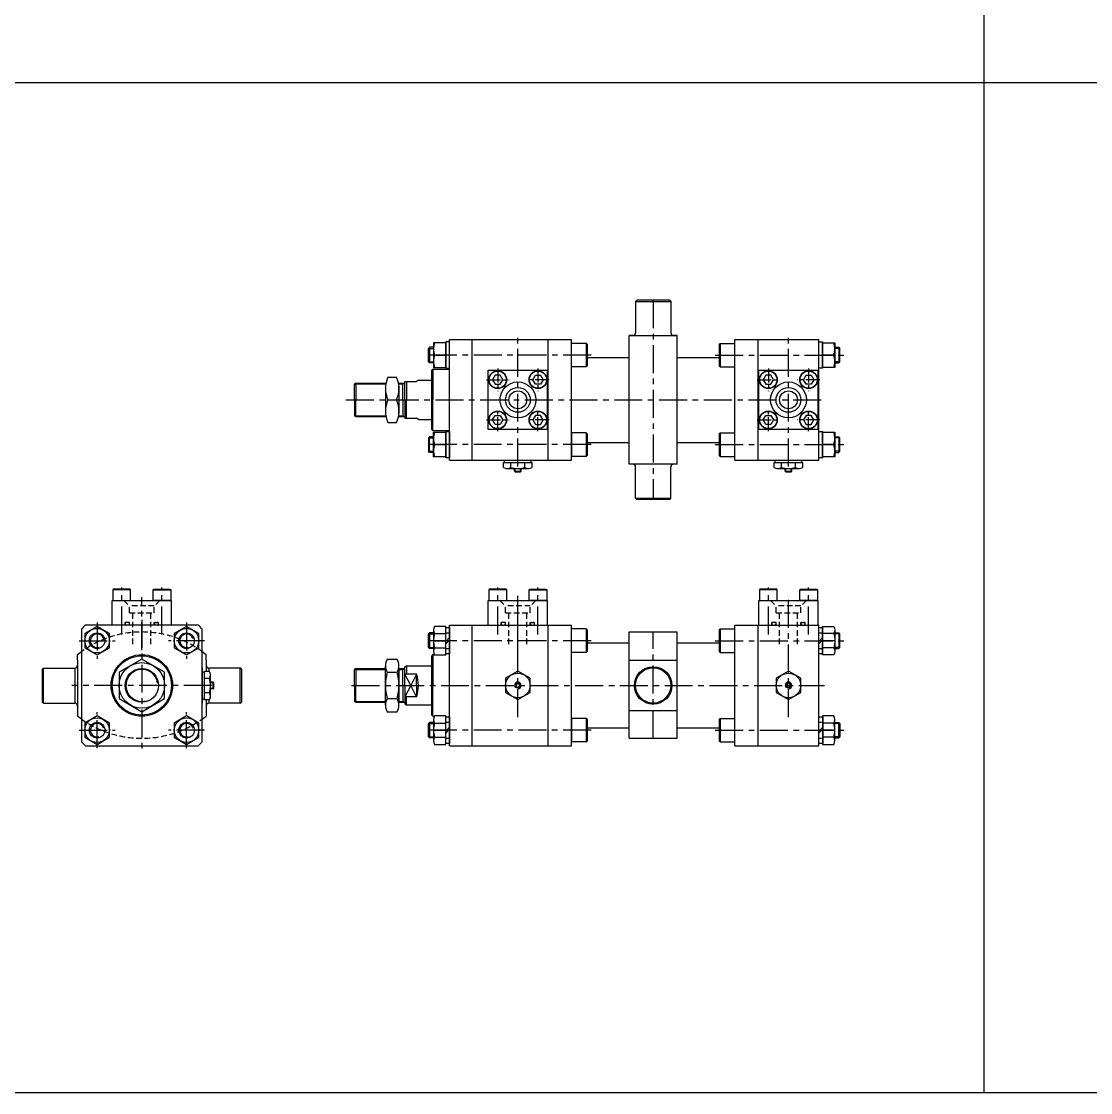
# Model space of a CAD drawing. Extents: x -819 to 9946, y 0 to 4813.
# Drawn here: x 1870 to 2826, y 2898 to 3856 of the extents above; entities that cross this region are included whole.
import ezdxf

# ---------------------------------------------------------------- set-up
doc = ezdxf.new("R2010")
doc.units = 0
doc.header["$LTSCALE"] = 10
doc.header["$MEASUREMENT"] = 0
for name, pattern in [('CENTER', [2, 1.25, -0.25, 0.25, -0.25]), ('CENTERX2', [4, 2.5, -0.5, 0.5, -0.5]), ('HIDDEN', [0.375, 0.25, -0.125]), ('HIDDENX2', [0.75, 0.5, -0.25])]:
    doc.linetypes.add(name, pattern=pattern)
doc.layers.get('0').update_dxf_attribs({"linetype": 'CONTINUOUS'})
doc.layers.get('DEFPOINTS').update_dxf_attribs({"linetype": 'CONTINUOUS'})
for name, color, linetype in [('BOM-UDEF', 3, 'CONTINUOUS'), ('CEN', 1, 'CENTERX2'), ('CENTER', 1, 'CENTER'), ('DIM', 2, 'CONTINUOUS'), ('HID', 2, 'HIDDENX2'), ('HIDDEN', 2, 'HIDDEN'), ('ML', 7, 'CONTINUOUS')]:
    doc.layers.add(name, color=color, linetype=linetype)

msp = doc.modelspace()

# ---------------------------------------------------------------- linework, layer by layer
for p, q in [((2730.565, 2898.27), (2730.565, 4813.421)), ((0, 3801.37), (6326.829, 3801.37)), ((2310.488, 3453.647), (2310.488, 3456.147)), ((2310.488, 3453.647), (2310.988, 3453.147)), ((2310.488, 3453.647), (2316.488, 3453.647)), ((2310.988, 3453.147), (2315.988, 3453.147)), ((2316.488, 3453.647), (2315.988, 3453.147)), ((2316.488, 3453.647), (2316.488, 3456.147)), ((2552.488, 3453.647), (2552.488, 3456.147)), ((2552.488, 3453.647), (2552.988, 3453.147)), ((2552.488, 3453.647), (2558.488, 3453.647)), ((2552.988, 3453.147), (2557.988, 3453.147)), ((2558.488, 3453.647), (2557.988, 3453.147)), ((2558.488, 3453.647), (2558.488, 3456.147)), ((2041.135, 3265.061), (2038.635, 3265.061)), ((2041.135, 3259.061), (2038.635, 3259.061)), ((2041.135, 3259.061), (2041.135, 3265.061)), ((2041.135, 3265.061), (2041.635, 3264.561)), ((2041.135, 3259.061), (2041.635, 3259.561)), ((2041.635, 3259.561), (2041.635, 3264.561)), ((0, 2898.27), (6326.829, 2898.27))]:
    msp.add_line(p, q)
at = {"color": 7, "linetype": 'Continuous'}
for p, q in [((2300.787, 3457.13), (2300.787, 3461.547)), ((2300.787, 3461.547), (2313.488, 3461.547)), ((2301.488, 3463.547), (2325.488, 3463.547)), ((2301.488, 3461.547), (2301.488, 3463.547)), ((2307.138, 3457.13), (2307.138, 3461.547)), ((2313.488, 3463.547), (2320.988, 3463.547)), ((2313.488, 3461.547), (2326.19, 3461.547)), ((2319.839, 3457.13), (2319.839, 3461.547)), ((2325.488, 3461.547), (2325.488, 3463.547)), ((2326.19, 3457.13), (2326.19, 3461.547)), ((2542.787, 3457.13), (2542.787, 3461.547)), ((2542.787, 3461.547), (2555.488, 3461.547)), ((2543.488, 3463.547), (2567.488, 3463.547)), ((2543.488, 3461.547), (2543.488, 3463.547)), ((2549.138, 3457.13), (2549.138, 3461.547)), ((2555.488, 3463.547), (2562.988, 3463.547)), ((2555.488, 3461.547), (2568.19, 3461.547)), ((2561.839, 3457.13), (2561.839, 3461.547)), ((2567.488, 3461.547), (2567.488, 3463.547)), ((2568.19, 3457.13), (2568.19, 3461.547)), ((2303.962, 3456.147), (2323.015, 3456.147)), ((2545.962, 3456.147), (2565.015, 3456.147)), ((2031.235, 3250.061), (2031.235, 3274.061)), ((2033.235, 3274.061), (2031.235, 3274.061)), ((2037.653, 3274.763), (2033.235, 3274.763)), ((2033.235, 3262.061), (2033.235, 3274.763)), ((2037.653, 3268.412), (2033.235, 3268.412)), ((2038.635, 3252.535), (2038.635, 3271.588)), ((2033.235, 3249.36), (2033.235, 3262.061)), ((2033.235, 3250.061), (2031.235, 3250.061)), ((2037.653, 3255.711), (2033.235, 3255.711)), ((2037.653, 3249.36), (2033.235, 3249.36))]:
    msp.add_line(p, q, dxfattribs=at)
for points in [[(2302.488, 3255.901), (2313.488, 3249.55), (2324.488, 3255.901), (2324.488, 3268.603), (2313.488, 3274.954), (2302.488, 3268.603)], [(2544.488, 3255.901), (2555.488, 3249.55), (2566.488, 3255.901), (2566.488, 3268.603), (2555.488, 3274.954), (2544.488, 3268.603)], [(2312.622, 3263.752), (2311.756, 3262.252), (2312.622, 3260.752), (2314.354, 3260.752), (2315.22, 3262.252), (2314.354, 3263.752)], [(2554.622, 3263.752), (2553.756, 3262.252), (2554.622, 3260.752), (2556.354, 3260.752), (2557.22, 3262.252), (2556.354, 3263.752)]]:
    msp.add_lwpolyline(points, close=True, dxfattribs=at)
for centre, radius in [((2313.488, 3262.252), 11), ((2555.488, 3262.252), 11), ((2313.488, 3262.252), 2.5), ((2555.488, 3262.252), 2.5)]:
    msp.add_circle(centre, radius, dxfattribs=at)
for centre, radius, start, end in [((2303.962, 3461.77), 5.623, 235.615753, 270), ((2303.962, 3461.77), 5.623, 235.615753, 304.384247), ((2313.488, 3477.165), 21.018, 252.412046, 270), ((2313.488, 3477.165), 21.018, 270, 287.587954), ((2323.015, 3461.77), 5.623, 235.615753, 304.384247), ((2545.962, 3461.77), 5.623, 235.615753, 270), ((2545.962, 3461.77), 5.623, 235.615753, 304.384247), ((2555.488, 3477.165), 21.018, 252.412046, 270), ((2555.488, 3477.165), 21.018, 270, 287.587954), ((2565.015, 3461.77), 5.623, 235.615753, 304.384247), ((2033.013, 3271.588), 5.623, 325.615753, 34.384247), ((2017.618, 3262.061), 21.018, 0, 17.587954), ((2017.618, 3262.061), 21.018, 342.412046, 0), ((2033.013, 3252.535), 5.623, 325.615753, 34.384247), ((2033.013, 3252.535), 5.623, 325.615753, 0)]:
    msp.add_arc(centre, radius, start, end, dxfattribs=at)
at = {"layer": 'BOM-UDEF', "color": 0}
for p, q in [((2416.238, 3575.047), (2412.988, 3575.047)), ((2412.988, 3575.047), (2455.988, 3575.047)), ((1919.73, 3289.752), (1923.23, 3292.433)), ((1919.73, 3284.752), (1919.73, 3289.752)), ((2031.235, 3292.43), (2034.73, 3289.752)), ((2034.73, 3284.752), (2034.73, 3289.752)), ((2412.988, 3284.752), (2455.988, 3284.752)), ((1917.23, 3277.811), (1917.23, 3246.311)), ((2037.23, 3277.811), (2037.23, 3274.763)), ((2037.23, 3249.36), (2037.23, 3246.311)), ((1919.73, 3239.752), (1919.73, 3234.752)), ((2034.73, 3239.752), (2034.73, 3234.752)), ((2412.988, 3239.752), (2455.988, 3239.752)), ((1923.23, 3232.158), (1919.73, 3234.752)), ((2031.23, 3232.158), (2034.73, 3234.752)), ((2412.988, 3215.021), (2455.988, 3215.021))]:
    msp.add_line(p, q, dxfattribs=at)
for radius in [16.75, 15.75]:
    msp.add_circle((2434.488, 3262.252), radius, dxfattribs=at)
for centre, start, end in [((2416.238, 3577.547), 270, 0), ((2416.238, 3457.547), 0, 90)]:
    msp.add_arc(centre, 2.5, start, end, dxfattribs=at)
at = {"layer": 'CEN'}
for p, q in [((2434.488, 3606.547), (2434.488, 3428.547)), ((2313.488, 3458.047), (2313.488, 3577.047)), ((2555.488, 3458.047), (2555.488, 3577.047)), ((2379.047, 3557.547), (2231.495, 3557.547)), ((2489.93, 3557.547), (2605.342, 3557.547)), ((2159.778, 3517.547), (2588.024, 3517.547)), ((2378.998, 3477.547), (2231.353, 3477.547)), ((2489.93, 3477.547), (2607.306, 3477.547)), ((1959.23, 3307.813), (1959.23, 3349.814)), ((1995.23, 3307.813), (1995.23, 3349.814)), ((2295.488, 3307.813), (2295.488, 3349.814)), ((2313.488, 3233.868), (2313.488, 3342.358)), ((2313.488, 3293.617), (2313.488, 3342.354)), ((2331.488, 3307.813), (2331.488, 3349.814)), ((2537.488, 3307.813), (2537.488, 3349.814)), ((2573.488, 3307.813), (2573.488, 3349.814)), ((1977.23, 3293.868), (1977.23, 3341.065)), ((2555.488, 3233.868), (2555.488, 3341.065)), ((1937.23, 3318.378), (1937.23, 3286.126)), ((1977.23, 3320.798), (1977.23, 3203.705)), ((2017.23, 3318.378), (2017.23, 3286.126)), ((2434.488, 3215.021), (2434.488, 3310.02)), ((1921.104, 3302.252), (1953.356, 3302.252)), ((2033.356, 3302.252), (2001.104, 3302.252)), ((2379.047, 3302.252), (2230.776, 3302.252)), ((2489.93, 3302.252), (2605.741, 3302.252)), ((2039.716, 3262.252), (1914.744, 3262.252)), ((2164.778, 3262.252), (2587.754, 3262.252)), ((1937.23, 3206.126), (1937.23, 3238.378)), ((2017.23, 3206.126), (2017.23, 3238.378)), ((1921.104, 3222.252), (1953.356, 3222.252)), ((2033.356, 3222.252), (2001.104, 3222.252)), ((2378.998, 3222.252), (2230.621, 3222.252)), ((2489.93, 3222.252), (2606.303, 3222.252))]:
    msp.add_line(p, q, dxfattribs=at)
at = {"layer": 'CENTER'}
for p, q in [((2237.898, 3557.547), (2249.078, 3557.547)), ((2597.078, 3557.547), (2585.898, 3557.547)), ((2295.488, 3545.639), (2295.488, 3525.456)), ((2331.488, 3545.639), (2331.488, 3525.456)), ((2537.488, 3545.639), (2537.488, 3525.456)), ((2573.488, 3545.639), (2573.488, 3525.456)), ((2285.397, 3535.547), (2305.579, 3535.547)), ((2341.579, 3535.547), (2321.397, 3535.547)), ((2527.397, 3535.547), (2547.579, 3535.547)), ((2583.579, 3535.547), (2563.397, 3535.547)), ((2295.488, 3489.456), (2295.488, 3509.639)), ((2331.488, 3489.456), (2331.488, 3509.639)), ((2537.488, 3489.456), (2537.488, 3509.639)), ((2573.488, 3489.456), (2573.488, 3509.639)), ((2285.397, 3499.547), (2305.579, 3499.547)), ((2341.579, 3499.547), (2321.397, 3499.547)), ((2527.397, 3499.547), (2547.579, 3499.547)), ((2583.579, 3499.547), (2563.397, 3499.547)), ((2237.898, 3477.547), (2249.078, 3477.547)), ((2597.078, 3477.547), (2585.898, 3477.547)), ((2237.898, 3302.252), (2249.078, 3302.252)), ((2248.898, 3302.252), (2252.578, 3302.252)), ((2582.398, 3302.252), (2586.078, 3302.252)), ((2597.078, 3302.252), (2585.898, 3302.252)), ((2237.898, 3222.252), (2249.078, 3222.252)), ((2248.898, 3222.252), (2252.578, 3222.252)), ((2582.488, 3222.252), (2586.168, 3222.252)), ((2597.078, 3222.252), (2585.898, 3222.252))]:
    msp.add_line(p, q, dxfattribs=at)
at = {"layer": 'DEFPOINTS', "color": 0, "linetype": 'ByBlock'}
for p in [(2242.87, 3289.752), (2212.488, 3245.752), (2237.488, 3234.752)]:
    msp.add_point(p, dxfattribs=at)
at = {"layer": 'DIM'}
for p, q in [((2310.988, 3453.147), (2310.988, 3456.147)), ((2315.988, 3453.147), (2315.988, 3456.147)), ((2552.988, 3453.147), (2552.988, 3456.147)), ((2557.988, 3453.147), (2557.988, 3456.147)), ((2041.635, 3264.561), (2038.635, 3264.561)), ((2041.635, 3259.561), (2038.635, 3259.561))]:
    msp.add_line(p, q, dxfattribs=at)
at = {"layer": 'HID'}
for p, q in [((1961.23, 3338.252), (1966.13, 3333.352)), ((1988.33, 3333.352), (1966.13, 3333.352)), ((1966.13, 3327.252), (1966.13, 3333.352)), ((1966.13, 3327.252), (1966.13, 3333.352)), ((1993.23, 3338.252), (1988.33, 3333.352)), ((1988.33, 3327.252), (1988.33, 3333.352)), ((2297.488, 3338.252), (2302.388, 3333.352)), ((2324.588, 3333.352), (2302.388, 3333.352)), ((2302.388, 3327.252), (2302.388, 3333.352)), ((2302.388, 3327.252), (2302.388, 3333.352)), ((2329.488, 3338.252), (2324.588, 3333.352)), ((2324.588, 3327.252), (2324.588, 3333.352)), ((2539.488, 3338.252), (2544.388, 3333.352)), ((2566.588, 3333.352), (2544.388, 3333.352)), ((2544.388, 3327.252), (2544.388, 3333.352)), ((2544.388, 3327.252), (2544.388, 3333.352)), ((2571.488, 3338.252), (2566.588, 3333.352)), ((2566.588, 3327.252), (2566.588, 3333.352)), ((1966.13, 3327.252), (1988.33, 3327.252)), ((1969.23, 3299.232), (1969.23, 3327.252)), ((1985.23, 3299.232), (1985.23, 3327.252)), ((2302.388, 3327.252), (2324.588, 3327.252)), ((2305.488, 3299.232), (2305.488, 3327.252)), ((2321.488, 3299.232), (2321.488, 3327.252)), ((2544.388, 3327.252), (2566.588, 3327.252)), ((2547.488, 3299.232), (2547.488, 3327.252)), ((2563.488, 3299.232), (2563.488, 3327.252)), ((1966.23, 3318.652), (1962.23, 3318.652)), ((1962.23, 3316.252), (1962.23, 3318.652)), ((1966.23, 3316.252), (1966.23, 3318.652)), ((1988.23, 3316.252), (1988.23, 3318.652)), ((1988.23, 3318.652), (1992.23, 3318.652)), ((1992.23, 3316.252), (1992.23, 3318.652)), ((2302.488, 3318.652), (2298.488, 3318.652)), ((2298.488, 3316.252), (2298.488, 3318.652)), ((2302.488, 3316.252), (2302.488, 3318.652)), ((2324.488, 3316.252), (2324.488, 3318.652)), ((2324.488, 3318.652), (2328.488, 3318.652)), ((2328.488, 3316.252), (2328.488, 3318.652)), ((2544.488, 3318.652), (2540.488, 3318.652)), ((2540.488, 3316.252), (2540.488, 3318.652)), ((2544.488, 3316.252), (2544.488, 3318.652)), ((2566.488, 3316.252), (2566.488, 3318.652)), ((2566.488, 3318.652), (2570.488, 3318.652)), ((2570.488, 3316.252), (2570.488, 3318.652))]:
    msp.add_line(p, q, dxfattribs=at)
for centre, radius, start, end in [((1963.461, 3317.452), 1.2, 90, 270), ((1964.988, 3317.452), 1.2, 270, 90), ((1989.472, 3317.452), 1.2, 90, 270), ((1990.999, 3317.452), 1.2, 270, 90), ((2299.719, 3317.452), 1.2, 90, 270), ((2301.246, 3317.452), 1.2, 270, 90), ((2325.73, 3317.452), 1.2, 90, 270), ((2327.257, 3317.452), 1.2, 270, 90), ((2541.719, 3317.452), 1.2, 90, 270), ((2543.246, 3317.452), 1.2, 270, 90), ((2567.73, 3317.452), 1.2, 90, 270), ((2569.257, 3317.452), 1.2, 270, 90), ((1977.23, 3218.325), 91.695, 53.916622, 126.079465), ((1977.23, 3308.671), 93.65, 234.78697, 305.228221)]:
    msp.add_arc(centre, radius, start, end, dxfattribs=at)
at = {"layer": 'HIDDEN'}
for p, q in [((2248.988, 3309.352), (2252.488, 3309.352)), ((2582.488, 3309.352), (2585.988, 3309.352)), ((2248.988, 3295.152), (2252.488, 3295.152)), ((2582.488, 3295.152), (2585.988, 3295.152)), ((2248.988, 3229.352), (2252.488, 3229.352)), ((2582.578, 3229.352), (2586.078, 3229.352)), ((2248.988, 3215.152), (2252.488, 3215.152)), ((2582.578, 3215.152), (2586.078, 3215.152))]:
    msp.add_line(p, q, dxfattribs=at)
at = {"layer": 'ML'}
for p, q in [((2418.738, 3605.547), (2419.738, 3606.547)), ((2418.738, 3605.547), (2418.738, 3577.547)), ((2418.738, 3605.547), (2450.238, 3605.547)), ((2449.238, 3606.547), (2419.738, 3606.547)), ((2449.238, 3606.547), (2450.238, 3605.547)), ((2450.238, 3605.547), (2450.238, 3577.547)), ((2412.988, 3460.047), (2412.988, 3575.047)), ((2455.988, 3575.047), (2452.738, 3575.047)), ((2455.988, 3460.047), (2455.988, 3575.047)), ((2234.488, 3564.547), (2233.488, 3563.547)), ((2233.488, 3551.547), (2233.488, 3563.547)), ((2234.488, 3564.547), (2234.488, 3550.547)), ((2237.988, 3564.547), (2234.488, 3564.547)), ((2237.988, 3568.547), (2237.988, 3546.547)), ((2248.988, 3568.547), (2237.988, 3568.547)), ((2248.988, 3569.347), (2248.988, 3545.747)), ((2252.488, 3569.347), (2248.988, 3569.347)), ((2248.988, 3546.547), (2248.988, 3568.547)), ((2252.488, 3571.547), (2361.488, 3571.547)), ((2252.488, 3463.547), (2252.488, 3571.547)), ((2252.488, 3463.547), (2252.488, 3571.547)), ((2252.488, 3545.747), (2252.488, 3569.347)), ((2272.488, 3463.547), (2272.488, 3571.547)), ((2340.488, 3463.547), (2340.488, 3571.547)), ((2361.488, 3463.547), (2361.488, 3571.547)), ((2374.688, 3568.047), (2361.488, 3568.047)), ((2374.688, 3568.047), (2374.688, 3547.047)), ((2375.488, 3567.247), (2374.688, 3568.047)), ((2375.488, 3567.247), (2375.488, 3547.847)), ((2493.488, 3567.247), (2494.288, 3568.047)), ((2493.488, 3567.247), (2493.488, 3547.847)), ((2494.288, 3568.047), (2507.488, 3568.047)), ((2494.288, 3568.047), (2494.288, 3547.047)), ((2507.488, 3571.547), (2582.488, 3571.547)), ((2507.488, 3463.547), (2507.488, 3571.547)), ((2528.488, 3463.547), (2528.488, 3571.547)), ((2582.488, 3463.547), (2582.488, 3571.547)), ((2582.488, 3569.347), (2585.988, 3569.347)), ((2582.488, 3545.747), (2582.488, 3569.347)), ((2585.988, 3569.347), (2585.988, 3545.747)), ((2585.988, 3568.547), (2596.988, 3568.547)), ((2585.988, 3546.547), (2585.988, 3568.547)), ((2596.988, 3568.547), (2596.988, 3546.547)), ((2596.988, 3564.547), (2600.488, 3564.547)), ((2600.488, 3564.547), (2600.488, 3550.547)), ((2600.488, 3564.547), (2601.488, 3563.547)), ((2601.488, 3551.547), (2601.488, 3563.547)), ((2248.988, 3557.547), (2238.971, 3557.547)), ((2375.488, 3555.547), (2412.988, 3555.547)), ((2455.988, 3555.547), (2493.488, 3555.547)), ((2585.988, 3557.547), (2596.006, 3557.547)), ((2234.488, 3550.547), (2233.488, 3551.547)), ((2237.988, 3550.547), (2234.488, 3550.547)), ((2237.488, 3545.047), (2236.488, 3544.047)), ((2236.488, 3491.047), (2236.488, 3544.047)), ((2237.488, 3545.047), (2237.488, 3517.547)), ((2237.488, 3545.047), (2252.488, 3545.047)), ((2237.988, 3546.547), (2248.988, 3546.547)), ((2248.988, 3545.747), (2252.488, 3545.747)), ((2286.988, 3491.047), (2286.988, 3544.047)), ((2286.988, 3544.047), (2339.988, 3544.047)), ((2339.988, 3544.047), (2339.988, 3491.047)), ((2339.988, 3491.047), (2339.988, 3544.047)), ((2374.688, 3547.047), (2361.488, 3547.047)), ((2374.688, 3547.047), (2375.488, 3547.847)), ((2494.288, 3547.047), (2493.488, 3547.847)), ((2494.288, 3547.047), (2507.488, 3547.047)), ((2528.988, 3491.047), (2528.988, 3544.047)), ((2528.988, 3544.047), (2581.988, 3544.047)), ((2581.988, 3544.047), (2581.988, 3491.047)), ((2581.988, 3491.047), (2581.988, 3544.047)), ((2585.988, 3545.747), (2582.488, 3545.747)), ((2596.988, 3546.547), (2585.988, 3546.547)), ((2596.988, 3550.547), (2600.488, 3550.547)), ((2600.488, 3550.547), (2601.488, 3551.547)), ((2197.243, 3537.899), (2204.939, 3537.899)), ((2212.488, 3517.547), (2212.488, 3534.047)), ((2212.488, 3534.047), (2222.964, 3534.047)), ((2213.988, 3534.047), (2213.988, 3517.547)), ((2224.488, 3535.047), (2222.964, 3534.047)), ((2224.488, 3535.047), (2236.488, 3535.047)), ((2168.47, 3532.547), (2167.488, 3531.797)), ((2167.488, 3517.547), (2167.488, 3531.797)), ((2168.47, 3532.547), (2195.091, 3532.547)), ((2168.47, 3532.547), (2168.47, 3517.547)), ((2195.091, 3529.667), (2195.091, 3505.428)), ((2195.091, 3529.667), (2195.091, 3505.428)), ((2207.091, 3532.547), (2212.488, 3532.547)), ((2207.091, 3529.667), (2207.091, 3505.428)), ((2207.091, 3529.667), (2207.091, 3505.428)), ((2210.488, 3517.547), (2210.488, 3532.547)), ((2167.488, 3517.547), (2167.488, 3503.297)), ((2168.47, 3502.547), (2168.47, 3517.547)), ((2197.243, 3517.547), (2204.939, 3517.547)), ((2210.488, 3517.547), (2210.488, 3502.547)), ((2212.488, 3517.547), (2212.488, 3501.047)), ((2213.988, 3501.047), (2213.988, 3517.547)), ((2237.488, 3490.047), (2237.488, 3517.547)), ((2168.47, 3502.547), (2167.488, 3503.297)), ((2168.47, 3502.547), (2195.091, 3502.547)), ((2197.243, 3497.196), (2204.939, 3497.196)), ((2207.091, 3502.547), (2212.488, 3502.547)), ((2212.488, 3501.047), (2222.964, 3501.047)), ((2224.488, 3500.047), (2222.964, 3501.047)), ((2224.488, 3500.047), (2236.488, 3500.047)), ((2237.488, 3490.047), (2236.488, 3491.047)), ((2237.488, 3490.047), (2252.488, 3490.047)), ((2237.988, 3488.547), (2248.988, 3488.547)), ((2237.988, 3466.547), (2237.988, 3488.547)), ((2248.988, 3465.747), (2248.988, 3489.347)), ((2248.988, 3489.347), (2252.488, 3489.347)), ((2248.988, 3488.547), (2248.988, 3466.547)), ((2252.488, 3489.347), (2252.488, 3465.747)), ((2339.988, 3491.047), (2286.988, 3491.047)), ((2361.488, 3488.047), (2361.488, 3467.047)), ((2374.688, 3488.047), (2361.488, 3488.047)), ((2374.688, 3488.047), (2374.688, 3467.047)), ((2375.488, 3487.247), (2374.688, 3488.047)), ((2375.488, 3487.247), (2375.488, 3467.847)), ((2493.488, 3487.247), (2494.288, 3488.047)), ((2493.488, 3487.247), (2493.488, 3467.847)), ((2494.288, 3488.047), (2507.488, 3488.047)), ((2494.288, 3488.047), (2494.288, 3467.047)), ((2581.988, 3491.047), (2528.988, 3491.047)), ((2582.488, 3465.747), (2582.488, 3489.347)), ((2582.488, 3489.347), (2585.988, 3489.347)), ((2585.988, 3489.347), (2585.988, 3465.747)), ((2585.988, 3466.547), (2585.988, 3488.547)), ((2585.988, 3488.547), (2596.988, 3488.547)), ((2596.988, 3488.547), (2596.988, 3466.547)), ((2234.488, 3484.547), (2233.488, 3483.547)), ((2233.488, 3483.547), (2233.488, 3471.547)), ((2234.488, 3470.547), (2234.488, 3484.547)), ((2237.988, 3484.547), (2234.488, 3484.547)), ((2248.988, 3477.547), (2238.971, 3477.547)), ((2375.488, 3479.547), (2412.988, 3479.547)), ((2455.988, 3479.547), (2493.488, 3479.547)), ((2585.988, 3477.547), (2596.006, 3477.547)), ((2596.988, 3484.547), (2600.488, 3484.547)), ((2600.488, 3484.547), (2600.488, 3470.547)), ((2600.488, 3484.547), (2601.488, 3483.547)), ((2601.488, 3471.547), (2601.488, 3483.547)), ((2234.488, 3470.547), (2233.488, 3471.547)), ((2237.988, 3470.547), (2234.488, 3470.547)), ((2248.988, 3466.547), (2237.988, 3466.547)), ((2374.688, 3467.047), (2361.488, 3467.047)), ((2374.688, 3467.047), (2375.488, 3467.847)), ((2494.288, 3467.047), (2493.488, 3467.847)), ((2494.288, 3467.047), (2507.488, 3467.047)), ((2596.988, 3466.547), (2585.988, 3466.547)), ((2596.988, 3470.547), (2600.488, 3470.547)), ((2600.488, 3470.547), (2601.488, 3471.547)), ((2252.488, 3465.747), (2248.988, 3465.747)), ((2252.488, 3463.547), (2361.488, 3463.547)), ((2455.988, 3460.047), (2412.988, 3460.047)), ((2418.738, 3429.547), (2418.738, 3457.547)), ((2450.238, 3429.547), (2450.238, 3457.547)), ((2507.488, 3463.547), (2582.488, 3463.547)), ((2585.988, 3465.747), (2582.488, 3465.747)), ((2418.738, 3429.547), (2419.738, 3428.547)), ((2418.738, 3429.547), (2450.238, 3429.547)), ((2449.238, 3428.547), (2419.738, 3428.547)), ((2449.238, 3428.547), (2450.238, 3429.547)), ((1951.577, 3348.252), (1951.23, 3347.652)), ((1967.23, 3347.652), (1951.23, 3347.652)), ((1951.23, 3347.652), (1951.23, 3338.252)), ((1966.884, 3348.252), (1951.577, 3348.252)), ((1967.23, 3347.652), (1966.884, 3348.252)), ((1967.23, 3338.252), (1967.23, 3347.652)), ((1987.23, 3347.652), (1987.577, 3348.252)), ((1987.23, 3347.652), (2003.23, 3347.652)), ((1987.23, 3338.252), (1987.23, 3347.652)), ((1987.577, 3348.252), (2002.884, 3348.252)), ((2002.884, 3348.252), (2003.23, 3347.652)), ((2003.23, 3347.652), (2003.23, 3338.252)), ((2287.835, 3348.252), (2287.488, 3347.652)), ((2303.488, 3347.652), (2287.488, 3347.652)), ((2287.488, 3347.652), (2287.488, 3338.252)), ((2303.142, 3348.252), (2287.835, 3348.252)), ((2303.488, 3347.652), (2303.142, 3348.252)), ((2303.488, 3338.252), (2303.488, 3347.652)), ((2323.488, 3347.652), (2323.835, 3348.252)), ((2323.488, 3347.652), (2339.488, 3347.652)), ((2323.488, 3338.252), (2323.488, 3347.652)), ((2323.835, 3348.252), (2339.142, 3348.252)), ((2339.142, 3348.252), (2339.488, 3347.652)), ((2339.488, 3347.652), (2339.488, 3338.252)), ((2529.835, 3348.252), (2529.488, 3347.652)), ((2545.488, 3347.652), (2529.488, 3347.652)), ((2529.488, 3347.652), (2529.488, 3338.252)), ((2545.142, 3348.252), (2529.835, 3348.252)), ((2545.488, 3347.652), (2545.142, 3348.252)), ((2545.488, 3338.252), (2545.488, 3347.652)), ((2565.488, 3347.652), (2565.835, 3348.252)), ((2565.488, 3347.652), (2581.488, 3347.652)), ((2565.488, 3338.252), (2565.488, 3347.652)), ((2565.835, 3348.252), (2581.142, 3348.252)), ((2581.142, 3348.252), (2581.488, 3347.652)), ((2581.488, 3347.652), (2581.488, 3338.252)), ((1950.73, 3338.252), (2003.73, 3338.252)), ((1950.73, 3316.252), (1950.73, 3338.252)), ((2003.23, 3338.252), (1987.23, 3338.252)), ((2003.73, 3316.252), (2003.73, 3338.252)), ((2286.988, 3338.252), (2339.988, 3338.252)), ((2286.988, 3316.252), (2286.988, 3338.252)), ((2339.488, 3338.252), (2323.488, 3338.252)), ((2339.988, 3316.252), (2339.988, 3338.252)), ((2528.988, 3338.252), (2581.988, 3338.252)), ((2528.988, 3316.252), (2528.988, 3338.252)), ((2581.488, 3338.252), (2565.488, 3338.252)), ((2581.988, 3316.252), (2581.988, 3338.252)), ((2027.633, 3316.252), (1926.828, 3316.252)), ((2252.488, 3208.252), (2252.488, 3316.252)), ((2252.488, 3316.252), (2361.488, 3316.252)), ((2252.488, 3208.252), (2252.488, 3316.252)), ((2272.488, 3208.252), (2272.488, 3316.252)), ((2340.488, 3208.252), (2340.488, 3316.252)), ((2361.488, 3208.252), (2361.488, 3316.252)), ((2507.488, 3316.252), (2582.488, 3316.252)), ((2507.488, 3208.252), (2507.488, 3316.252)), ((2528.488, 3208.252), (2528.488, 3316.252)), ((2582.488, 3208.252), (2582.488, 3316.252)), ((1923.23, 3312.654), (1923.23, 3211.849)), ((2031.23, 3211.849), (2031.23, 3312.654)), ((2234.488, 3309.252), (2233.488, 3308.252)), ((2233.488, 3296.252), (2233.488, 3308.252)), ((2234.488, 3309.252), (2234.488, 3295.252)), ((2237.988, 3309.252), (2234.488, 3309.252)), ((2237.988, 3311.778), (2237.988, 3292.726)), ((2238.971, 3308.603), (2248.988, 3308.603)), ((2248.988, 3301.492), (2252.488, 3304.992)), ((2374.688, 3312.752), (2361.488, 3312.752)), ((2374.688, 3312.752), (2374.688, 3291.752)), ((2375.488, 3311.952), (2374.688, 3312.752)), ((2375.488, 3311.952), (2375.488, 3292.552)), ((2412.988, 3215.021), (2412.988, 3310.02)), ((2412.988, 3310.02), (2455.988, 3310.02)), ((2455.988, 3215.021), (2455.988, 3310.02)), ((2493.488, 3311.952), (2494.288, 3312.752)), ((2493.488, 3311.952), (2493.488, 3292.552)), ((2494.288, 3312.752), (2507.488, 3312.752)), ((2494.288, 3312.752), (2494.288, 3291.752)), ((2582.488, 3301.492), (2585.988, 3304.992)), ((2596.006, 3308.603), (2585.988, 3308.603)), ((2596.988, 3311.778), (2596.988, 3292.726)), ((2596.988, 3309.252), (2600.488, 3309.252)), ((2600.488, 3309.252), (2601.488, 3308.252)), ((2600.488, 3309.252), (2600.488, 3295.252)), ((2601.488, 3296.252), (2601.488, 3308.252)), ((2234.488, 3295.252), (2233.488, 3296.252)), ((2237.988, 3295.252), (2234.488, 3295.252)), ((2238.971, 3295.901), (2248.988, 3295.901)), ((2248.988, 3299.512), (2252.488, 3303.012)), ((2375.488, 3300.252), (2412.988, 3300.252)), ((2455.988, 3300.252), (2493.488, 3300.252)), ((2582.488, 3299.512), (2585.988, 3303.012)), ((2596.006, 3295.901), (2585.988, 3295.901)), ((2596.988, 3295.252), (2600.488, 3295.252)), ((2600.488, 3295.252), (2601.488, 3296.252)), ((1919.73, 3284.752), (1919.73, 3239.752)), ((2034.73, 3284.752), (2034.73, 3274.954)), ((2196.591, 3285.752), (2205.591, 3285.752)), ((2237.488, 3289.752), (2236.488, 3288.752)), ((2236.488, 3235.752), (2236.488, 3288.752)), ((2237.488, 3289.752), (2238.839, 3289.752)), ((2237.488, 3289.752), (2237.488, 3262.252)), ((2374.688, 3291.752), (2361.488, 3291.752)), ((2374.688, 3291.752), (2375.488, 3292.552)), ((2494.288, 3291.752), (2493.488, 3292.552)), ((2494.288, 3291.752), (2507.488, 3291.752)), ((1888.23, 3276.811), (1889.23, 3277.811)), ((1888.23, 3276.811), (1888.23, 3247.311)), ((1889.23, 3246.311), (1889.23, 3277.811)), ((1889.23, 3277.811), (1917.23, 3277.811)), ((2031.228, 3277.752), (2031.243, 3246.371)), ((2065.23, 3277.811), (2037.23, 3277.811)), ((2066.23, 3276.811), (2065.23, 3277.811)), ((2065.23, 3246.311), (2065.23, 3277.811)), ((2066.23, 3276.811), (2066.23, 3247.311)), ((2168.47, 3277.252), (2167.488, 3276.502)), ((2167.488, 3262.252), (2167.488, 3276.502)), ((2168.47, 3277.252), (2195.091, 3277.252)), ((2168.47, 3277.252), (2168.47, 3262.252)), ((2195.091, 3244.627), (2195.091, 3279.877)), ((2207.091, 3244.627), (2207.091, 3279.877)), ((2207.091, 3244.627), (2207.091, 3279.877)), ((2207.091, 3277.252), (2212.488, 3277.252)), ((2207.091, 3277.252), (2207.091, 3247.252)), ((2210.488, 3262.252), (2210.488, 3277.252)), ((2212.488, 3278.752), (2213.988, 3279.752)), ((2212.488, 3262.252), (2212.488, 3278.752)), ((2213.988, 3279.752), (2236.488, 3279.752)), ((2213.988, 3279.752), (2213.988, 3272.369)), ((2196.591, 3274.002), (2205.591, 3274.002)), ((2222.964, 3272.369), (2212.488, 3272.369)), ((2222.964, 3262.252), (2222.964, 3272.369)), ((2167.488, 3262.252), (2167.488, 3248.002)), ((2168.47, 3247.252), (2168.47, 3262.252)), ((2210.488, 3262.252), (2210.488, 3247.252)), ((2212.488, 3262.252), (2212.488, 3245.752)), ((2222.964, 3262.252), (2222.964, 3252.135)), ((2237.488, 3234.752), (2237.488, 3262.252)), ((1889.23, 3246.311), (1888.23, 3247.311)), ((1889.23, 3246.311), (1917.23, 3246.311)), ((2034.73, 3249.55), (2034.73, 3239.752)), ((2065.23, 3246.311), (2037.23, 3246.311)), ((2065.23, 3246.311), (2066.23, 3247.311)), ((2168.47, 3247.252), (2167.488, 3248.002)), ((2168.47, 3247.252), (2195.091, 3247.252)), ((2196.591, 3250.502), (2205.591, 3250.502)), ((2207.091, 3247.252), (2212.488, 3247.252)), ((2222.964, 3252.135), (2212.488, 3252.135)), ((2213.988, 3244.752), (2213.988, 3252.135)), ((2196.591, 3238.752), (2205.591, 3238.752)), ((2212.488, 3245.752), (2213.988, 3244.752)), ((2213.988, 3244.752), (2236.488, 3244.752)), ((2234.488, 3229.252), (2233.488, 3228.252)), ((2233.488, 3216.252), (2233.488, 3228.252)), ((2234.488, 3229.252), (2234.488, 3215.252)), ((2237.988, 3229.252), (2234.488, 3229.252)), ((2237.488, 3234.752), (2236.488, 3235.752)), ((2237.488, 3234.752), (2238.839, 3234.752)), ((2237.988, 3231.778), (2237.988, 3212.726)), ((2238.971, 3228.603), (2248.988, 3228.603)), ((2374.688, 3232.752), (2361.488, 3232.752)), ((2361.488, 3232.752), (2361.488, 3211.752)), ((2374.688, 3232.752), (2374.688, 3211.752)), ((2375.488, 3231.952), (2374.688, 3232.752)), ((2375.488, 3231.952), (2375.488, 3212.552)), ((2493.488, 3231.952), (2494.288, 3232.752)), ((2493.488, 3231.952), (2493.488, 3212.552)), ((2494.288, 3232.752), (2507.488, 3232.752)), ((2494.288, 3232.752), (2494.288, 3211.752)), ((2596.006, 3228.603), (2585.988, 3228.603)), ((2596.988, 3212.726), (2596.988, 3231.778)), ((2596.988, 3229.252), (2600.488, 3229.252)), ((2600.488, 3215.252), (2600.488, 3229.252)), ((2600.488, 3229.252), (2601.488, 3228.252)), ((2601.488, 3228.252), (2601.488, 3216.252)), ((2248.988, 3221.492), (2252.488, 3224.992)), ((2248.988, 3219.512), (2252.488, 3223.012)), ((2375.488, 3224.252), (2412.988, 3224.252)), ((2455.988, 3224.252), (2493.488, 3224.252)), ((2582.578, 3221.492), (2586.078, 3224.992)), ((2582.578, 3219.512), (2586.078, 3223.012)), ((1926.828, 3208.252), (2027.633, 3208.252)), ((2234.488, 3215.252), (2233.488, 3216.252)), ((2237.988, 3215.252), (2234.488, 3215.252)), ((2238.971, 3215.901), (2248.988, 3215.901)), ((2252.488, 3208.252), (2361.488, 3208.252)), ((2374.688, 3211.752), (2361.488, 3211.752)), ((2374.688, 3211.752), (2375.488, 3212.552)), ((2494.288, 3211.752), (2493.488, 3212.552)), ((2494.288, 3211.752), (2507.488, 3211.752)), ((2507.488, 3208.252), (2582.488, 3208.252)), ((2596.006, 3215.901), (2585.988, 3215.901)), ((2596.988, 3215.252), (2600.488, 3215.252)), ((2600.488, 3215.252), (2601.488, 3216.252))]:
    msp.add_line(p, q, dxfattribs=at)
at = {"layer": 'ML', "color": 2}
for p, q in [((2233.488, 3563.547), (2237.988, 3563.547)), ((2601.488, 3563.547), (2596.988, 3563.547)), ((2233.488, 3551.547), (2237.988, 3551.547)), ((2601.488, 3551.547), (2596.988, 3551.547)), ((2167.488, 3531.797), (2195.091, 3531.797)), ((2207.091, 3531.797), (2210.488, 3531.797)), ((2210.488, 3531.797), (2211.77, 3532.547)), ((2167.488, 3503.297), (2195.091, 3503.297)), ((2207.091, 3503.297), (2210.488, 3503.297)), ((2210.488, 3503.297), (2211.77, 3502.547)), ((2233.488, 3483.547), (2237.988, 3483.547)), ((2601.488, 3483.547), (2596.988, 3483.547)), ((2233.488, 3471.547), (2237.988, 3471.547)), ((2601.488, 3471.547), (2596.988, 3471.547)), ((2233.488, 3308.252), (2237.988, 3308.252)), ((2601.488, 3308.252), (2596.988, 3308.252)), ((2233.488, 3296.252), (2237.988, 3296.252)), ((2601.488, 3296.252), (2596.988, 3296.252)), ((2167.488, 3276.502), (2195.091, 3276.502)), ((2207.091, 3276.502), (2210.488, 3276.502)), ((2210.488, 3276.502), (2211.77, 3277.252)), ((2217.726, 3262.252), (2212.488, 3272.369)), ((2222.964, 3272.369), (2217.726, 3262.252)), ((2217.726, 3262.252), (2212.488, 3252.135)), ((2222.964, 3252.135), (2217.726, 3262.252)), ((2167.488, 3248.002), (2195.091, 3248.002)), ((2207.091, 3248.002), (2210.488, 3248.002)), ((2210.488, 3248.002), (2211.77, 3247.252)), ((2233.488, 3228.252), (2237.988, 3228.252)), ((2601.488, 3228.252), (2596.988, 3228.252)), ((2233.488, 3216.252), (2237.988, 3216.252)), ((2601.488, 3216.252), (2596.988, 3216.252))]:
    msp.add_line(p, q, dxfattribs=at)
at = {"layer": 'ML'}
for points in [[(2293.179, 3531.547), (2297.798, 3531.547), (2300.107, 3535.547), (2297.798, 3539.547), (2293.179, 3539.547), (2290.87, 3535.547), (2293.179, 3531.547)], [(2333.798, 3531.547), (2329.179, 3531.547), (2326.87, 3535.547), (2329.179, 3539.547), (2333.798, 3539.547), (2336.107, 3535.547), (2333.798, 3531.547)], [(2535.179, 3531.547), (2539.798, 3531.547), (2542.107, 3535.547), (2539.798, 3539.547), (2535.179, 3539.547), (2532.87, 3535.547), (2535.179, 3531.547)], [(2575.798, 3531.547), (2571.179, 3531.547), (2568.87, 3535.547), (2571.179, 3539.547), (2575.798, 3539.547), (2578.107, 3535.547), (2575.798, 3531.547)], [(2293.179, 3503.547), (2297.798, 3503.547), (2300.107, 3499.547), (2297.798, 3495.547), (2293.179, 3495.547), (2290.87, 3499.547), (2293.179, 3503.547)], [(2333.798, 3503.547), (2329.179, 3503.547), (2326.87, 3499.547), (2329.179, 3495.547), (2333.798, 3495.547), (2336.107, 3499.547), (2333.798, 3503.547)], [(2535.179, 3503.547), (2539.798, 3503.547), (2542.107, 3499.547), (2539.798, 3495.547), (2535.179, 3495.547), (2532.87, 3499.547), (2535.179, 3503.547)], [(2575.798, 3503.547), (2571.179, 3503.547), (2568.87, 3499.547), (2571.179, 3495.547), (2575.798, 3495.547), (2578.107, 3499.547), (2575.798, 3503.547)], [(2248.988, 3314.052), (2252.488, 3314.052), (2252.488, 3290.452), (2248.988, 3290.452), (2248.988, 3314.052)], [(2582.488, 3314.052), (2585.988, 3314.052), (2585.988, 3290.452), (2582.488, 3290.452), (2582.488, 3314.052)], [(2248.988, 3234.052), (2252.488, 3234.052), (2252.488, 3210.452), (2248.988, 3210.452), (2248.988, 3234.052)], [(2582.578, 3234.052), (2586.078, 3234.052), (2586.078, 3210.452), (2582.578, 3210.452), (2582.578, 3234.052)]]:
    msp.add_lwpolyline(points, dxfattribs=at)
for points in [[(1937.23, 3314.954), (1926.23, 3308.603), (1926.23, 3295.901), (1937.23, 3289.55), (1948.23, 3295.901), (1948.23, 3308.603)], [(2017.23, 3314.954), (2006.23, 3308.603), (2006.23, 3295.901), (2017.23, 3289.55), (2028.23, 3295.901), (2028.23, 3308.603)], [(1977.23, 3285.752), (1956.879, 3274.002), (1956.879, 3250.502), (1977.23, 3238.752), (1997.582, 3250.502), (1997.582, 3274.002)], [(1937.23, 3234.954), (1926.23, 3228.603), (1926.23, 3215.901), (1937.23, 3209.55), (1948.23, 3215.901), (1948.23, 3228.603)], [(2017.23, 3234.954), (2006.23, 3228.603), (2006.23, 3215.901), (2017.23, 3209.55), (2028.23, 3215.901), (2028.23, 3228.603)]]:
    msp.add_lwpolyline(points, close=True, dxfattribs=at)
for points in [[(2248.988, 3314.954), (2238.971, 3314.954, 0.3094011), (2238.971, 3308.603, 0.1547005), (2238.971, 3295.901, 0.3094011), (2238.971, 3289.55), (2248.988, 3289.55), (2248.988, 3314.954)], [(2585.988, 3314.954), (2596.006, 3314.954, -0.3094011), (2596.006, 3308.603, -0.1547005), (2596.006, 3295.901, -0.3094011), (2596.006, 3289.55), (2585.988, 3289.55), (2585.988, 3314.954)], [(2248.988, 3234.954), (2238.971, 3234.954, 0.3094011), (2238.971, 3228.603, 0.1547005), (2238.971, 3215.901, 0.3094011), (2238.971, 3209.55), (2248.988, 3209.55), (2248.988, 3234.954)], [(2585.988, 3209.55), (2596.006, 3209.55, 0.3094011), (2596.006, 3215.901, 0.1547005), (2596.006, 3228.603, 0.3094011), (2596.006, 3234.954), (2585.988, 3234.954), (2585.988, 3209.55)]]:
    msp.add_lwpolyline(points, format="xyb", dxfattribs=at)
for centre, radius in [((2295.488, 3535.547), 8), ((2295.488, 3535.547), 7.654), ((2331.488, 3535.547), 8), ((2331.488, 3535.547), 7.654), ((2537.488, 3535.547), 8), ((2537.488, 3535.547), 7.654), ((2573.488, 3535.547), 8), ((2573.488, 3535.547), 7.654), ((2313.488, 3517.547), 16), ((2555.488, 3517.547), 16), ((2313.488, 3517.547), 11.1), ((2313.488, 3517.547), 8), ((2555.488, 3517.547), 11.1), ((2555.488, 3517.547), 8), ((2295.488, 3499.547), 8), ((2295.488, 3499.547), 7.654), ((2331.488, 3499.547), 8), ((2331.488, 3499.547), 7.654), ((2537.488, 3499.547), 8), ((2537.488, 3499.547), 7.654), ((2573.488, 3499.547), 8), ((2573.488, 3499.547), 7.654), ((1937.23, 3302.252), 11), ((2017.23, 3302.252), 11), ((1937.23, 3302.252), 7), ((2017.23, 3302.252), 7), ((1977.23, 3262.252), 27.5), ((1977.23, 3262.252), 26.5), ((1977.23, 3262.252), 20.352), ((1977.23, 3262.252), 15), ((1937.23, 3222.252), 11), ((1937.23, 3222.252), 7), ((2017.23, 3222.252), 11), ((2017.23, 3222.252), 7)]:
    msp.add_circle(centre, radius, dxfattribs=at)
for centre, radius, start, end in [((2452.738, 3577.547), 2.5, 180, 270), ((2253.874, 3563.047), 15.886, 159.743842, 200.256158), ((2581.102, 3563.047), 15.886, 339.743842, 20.256158), ((2253.874, 3552.047), 15.886, 159.743842, 200.256158), ((2581.102, 3552.047), 15.886, 339.743842, 20.256158), ((2219.346, 3527.723), 24.334, 155.280337, 204.719663), ((2182.835, 3527.723), 24.334, 335.280337, 24.719663), ((2219.346, 3507.372), 24.334, 155.280337, 204.719663), ((2182.835, 3507.372), 24.334, 335.280337, 24.719663), ((2253.874, 3483.047), 15.886, 159.743842, 200.256158), ((2581.102, 3483.047), 15.886, 339.743842, 20.256158), ((2253.874, 3472.047), 15.886, 159.743842, 200.256158), ((2581.102, 3472.047), 15.886, 339.743842, 20.256158), ((2452.738, 3457.547), 2.5, 90, 180), ((1977.23, 3262.252), 73.868, 133.026485, 136.973515), ((1977.23, 3262.252), 73.868, 43.026485, 46.973515), ((2207.346, 3279.877), 12.255, 151.35456, 208.64544), ((2194.835, 3279.877), 12.255, 331.35456, 28.64544), ((1917.23, 3280.311), 2.5, 270, 0), ((2037.23, 3280.311), 2.5, 180, 270), ((2241.861, 3262.252), 46.771, 165.44999, 194.55001), ((2160.32, 3262.252), 46.771, 345.44999, 14.55001), ((2190.16, 3262.252), 34.329, 0, 17.139876), ((2190.16, 3262.252), 34.329, 342.860124, 0), ((1917.23, 3243.811), 2.5, 0, 90), ((2037.23, 3243.811), 2.5, 90, 180), ((2207.346, 3244.627), 12.255, 151.35456, 208.64544), ((2194.835, 3244.627), 12.255, 331.35456, 28.64544), ((1977.23, 3262.252), 73.868, 223.026485, 226.973515), ((1977.23, 3262.252), 73.868, 313.026485, 316.973515)]:
    msp.add_arc(centre, radius, start, end, dxfattribs=at)
at = {"layer": 'ML', "color": 2}
for centre, radius, start, end in [((1937.23, 3302.252), 6, 15.874848, 285.268373), ((2017.23, 3302.252), 6, 15.874848, 285.268373), ((1977.23, 3262.252), 14.25, 8.043813, 285.146691), ((2313.488, 3262.252), 3, 270, 180), ((2555.488, 3262.252), 3, 270, 180), ((1937.23, 3222.252), 6, 15.874848, 285.268373), ((2017.23, 3222.252), 6, 15.874848, 285.268373)]:
    msp.add_arc(centre, radius, start, end, dxfattribs=at)

doc.saveas('drawing.dxf')
